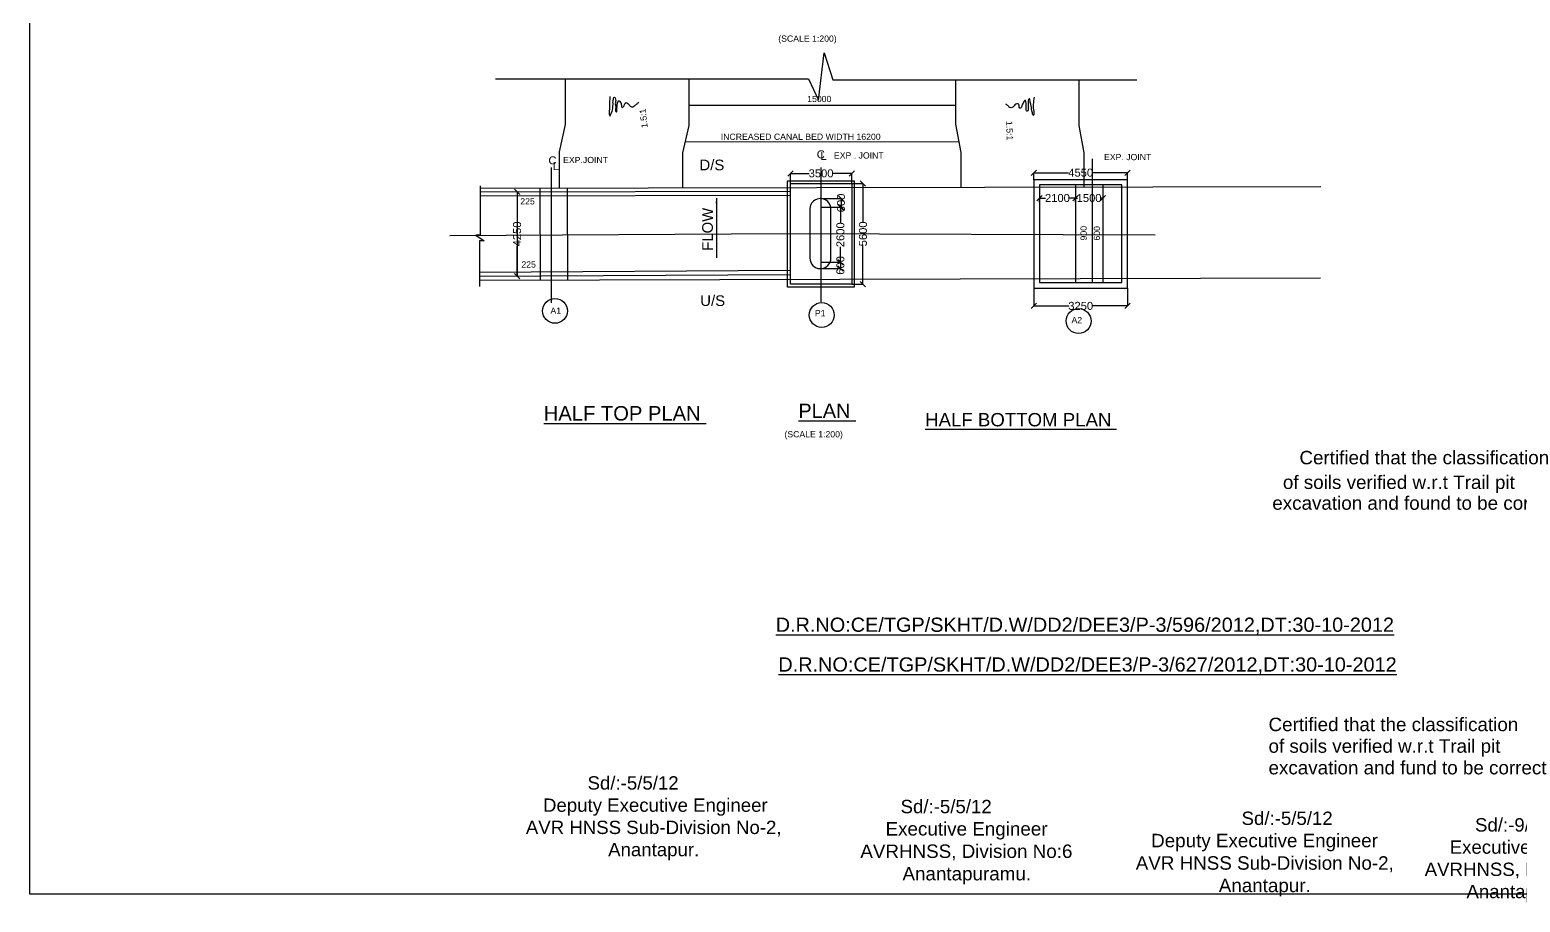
# Model space of a CAD drawing. Header units: inches. Extents: x -29196 to 101196, y -71293 to 26114.
# Drawn here: x -29196 to 54629, y -71293 to -22202 of the extents above; entities that cross this region are included whole.
import ezdxf
from ezdxf.enums import TextEntityAlignment as Align

# ---------------------------------------------------------------- set-up
doc = ezdxf.new("R2010")
doc.units = ezdxf.units.IN
doc.header["$LTSCALE"] = 15
doc.header["$MEASUREMENT"] = 0
doc.layers.get('0').update_dxf_attribs({"color": 50})
for name, color, linetype in [('DRAWING', 7, 'Continuous'), ('TEXT', 7, 'Continuous'), ('text1', 7, 'Continuous'), ('text2', 7, 'Continuous')]:
    doc.layers.add(name, color=color, linetype=linetype)
doc.styles.get("Standard").update_dxf_attribs({"font": 'arial.ttf', "height": 450})
doc.dimstyles.get("Standard").update_dxf_attribs({"dimtxt": 0.18, "dimasz": 0.18, "dimexe": 0.18, "dimexo": 0.0625, "dimgap": 0.09, "dimtad": 0, "dimtih": 1, "dimtoh": 1, "dimdec": 4, "dimzin": 0, "dimdsep": 46, "dimtxsty": 'Standard', "dimcen": 0.09, "dimadec": 0, "dimazin": 0, "dimtfac": 1, "dimtdec": 4, "dimtofl": 0, "dimtmove": 0, "dimatfit": 3, "dimfxl": 1, "dimtolj": 1, "dimtzin": 0, "dimarcsym": 0})

# ---------------------------------------------------------------- blocks, each defined once
blk = doc.blocks.new('_Oblique')
at = {"color": 0, "linetype": 'ByBlock', "lineweight": -2}
blk.add_line((-0.5, -0.5), (0.5, 0.5), dxfattribs=at)
blk = doc.blocks.new('*D23')
at = {"layer": 'Defpoints', "color": 0, "transparency": 16777216}
for p in [(15268, -31700), (15293, -32189), (16430, -32189)]:
    blk.add_point(p, dxfattribs=at)
at = {"layer": 'TEXT', "color": 0, "lineweight": -2, "transparency": 16777216}
for p, q in [((15268, -31700), (16430, -31700)), ((16430, -31700), (16430, -32189)), ((15293, -32189), (16430, -32189))]:
    blk.add_line(p, q, dxfattribs=at)
at = {"layer": 'TEXT', "color": 0, "lineweight": -2, "transparency": 16777216, "xscale": 300, "yscale": 300, "zscale": 300}
for p, rotation in [((16430, -31700), 90), ((16430, -32189), 270)]:
    blk.add_blockref('_Oblique', p, dxfattribs=dict(at, rotation=rotation))
at = {"layer": 'TEXT', "color": 0, "transparency": 16777216, "insert": (16430, -31944), "char_height": 450, "attachment_point": 5, "rotation": 90}
blk.add_mtext('\\A1;600', dxfattribs=at)
blk = doc.blocks.new('*D24')
at = {"layer": 'Defpoints', "color": 0, "transparency": 16777216}
for p in [(15293, -32189), (15293, -35282), (16396, -35282)]:
    blk.add_point(p, dxfattribs=at)
at = {"layer": 'TEXT', "color": 0, "lineweight": -2, "transparency": 16777216}
for p, q in [((15293, -32189), (16396, -32189)), ((16396, -32189), (16396, -33061)), ((16396, -35282), (16396, -34411)), ((15293, -35282), (16396, -35282))]:
    blk.add_line(p, q, dxfattribs=at)
at = {"layer": 'TEXT', "color": 0, "lineweight": -2, "transparency": 16777216, "xscale": 300, "yscale": 300, "zscale": 300}
for p, rotation in [((16396, -32189), 90), ((16396, -35282), 270)]:
    blk.add_blockref('_Oblique', p, dxfattribs=dict(at, rotation=rotation))
at = {"layer": 'TEXT', "color": 0, "transparency": 16777216, "insert": (16396, -33736), "char_height": 450, "attachment_point": 5, "rotation": 90}
blk.add_mtext('\\A1;2600', dxfattribs=at)
blk = doc.blocks.new('*D25')
at = {"layer": 'Defpoints', "color": 0, "transparency": 16777216}
for p in [(15269, -35640), (15293, -35282), (16396, -35640)]:
    blk.add_point(p, dxfattribs=at)
at = {"layer": 'TEXT', "color": 0, "lineweight": -2, "transparency": 16777216}
for p, q in [((15269, -35640), (16396, -35640)), ((15293, -35282), (16396, -35282)), ((16396, -35282), (16396, -35640))]:
    blk.add_line(p, q, dxfattribs=at)
at = {"layer": 'TEXT', "color": 0, "lineweight": -2, "transparency": 16777216, "xscale": 300, "yscale": 300, "zscale": 300}
for p, rotation in [((16396, -35282), 90), ((16396, -35640), 270)]:
    blk.add_blockref('_Oblique', p, dxfattribs=dict(at, rotation=rotation))
at = {"layer": 'TEXT', "color": 0, "transparency": 16777216, "insert": (16396, -35461), "char_height": 450, "attachment_point": 5, "rotation": 90}
blk.add_mtext('\\A1;600', dxfattribs=at)
blk = doc.blocks.new('*D26')
at = {"layer": 'Defpoints', "color": 0, "transparency": 16777216}
for p in [(17032, -30855), (17032, -36518), (17666, -36518)]:
    blk.add_point(p, dxfattribs=at)
at = {"layer": 'TEXT', "color": 0, "lineweight": -2, "transparency": 16777216}
for p, q in [((17032, -30855), (17667, -30855)), ((17666, -30855), (17666, -33015)), ((17666, -36518), (17666, -34358)), ((17032, -36518), (17667, -36518))]:
    blk.add_line(p, q, dxfattribs=at)
at = {"layer": 'TEXT', "color": 0, "lineweight": -2, "transparency": 16777216, "xscale": 300, "yscale": 300, "zscale": 300}
for p, rotation in [((17666, -30855), 90), ((17666, -36518), 270)]:
    blk.add_blockref('_Oblique', p, dxfattribs=dict(at, rotation=rotation))
at = {"layer": 'TEXT', "color": 0, "transparency": 16777216, "insert": (17666, -33686), "char_height": 450, "attachment_point": 5, "rotation": 90}
blk.add_mtext('\\A1;5600', dxfattribs=at)
blk = doc.blocks.new('*D27')
at = {"layer": 'Defpoints', "color": 0, "transparency": 16777216}
for p in [(13585, -30282), (13585, -30855), (17032, -30855)]:
    blk.add_point(p, dxfattribs=at)
at = {"layer": 'TEXT', "color": 0, "lineweight": -2, "transparency": 16777216}
for p, q in [((13585, -30855), (13585, -30282)), ((13585, -30282), (14637, -30282)), ((17032, -30282), (15979, -30282)), ((17032, -30855), (17032, -30282))]:
    blk.add_line(p, q, dxfattribs=at)
at = {"layer": 'TEXT', "color": 0, "lineweight": -2, "transparency": 16777216, "xscale": 300, "yscale": 300, "zscale": 300, "rotation": 180}
blk.add_blockref('_Oblique', (13585, -30282), dxfattribs=at)
at = {"layer": 'TEXT', "color": 0, "lineweight": -2, "transparency": 16777216, "xscale": 300, "yscale": 300, "zscale": 300}
blk.add_blockref('_Oblique', (17032, -30282), dxfattribs=at)
at = {"layer": 'TEXT', "color": 0, "transparency": 16777216, "insert": (15308, -30282), "char_height": 450, "attachment_point": 5}
blk.add_mtext('\\A1;3500', dxfattribs=at)
blk = doc.blocks.new('*D28')
at = {"layer": 'Defpoints', "color": 0, "transparency": 16777216}
for p in [(27278, -30640), (32544, -30243), (32544, -30640)]:
    blk.add_point(p, dxfattribs=at)
at = {"layer": 'TEXT', "color": 0, "lineweight": -2, "transparency": 16777216}
for p, q in [((27278, -30640), (27278, -30243)), ((27278, -30243), (29231, -30243)), ((32544, -30243), (30591, -30243)), ((32544, -30640), (32544, -30243))]:
    blk.add_line(p, q, dxfattribs=at)
at = {"layer": 'TEXT', "color": 0, "lineweight": -2, "transparency": 16777216, "xscale": 300, "yscale": 300, "zscale": 300, "rotation": 180}
blk.add_blockref('_Oblique', (27278, -30243), dxfattribs=at)
at = {"layer": 'TEXT', "color": 0, "lineweight": -2, "transparency": 16777216, "xscale": 300, "yscale": 300, "zscale": 300}
blk.add_blockref('_Oblique', (32544, -30243), dxfattribs=at)
at = {"layer": 'TEXT', "color": 0, "transparency": 16777216, "insert": (29911, -30243), "char_height": 450, "attachment_point": 5}
blk.add_mtext('\\A1;4550', dxfattribs=at)
blk = doc.blocks.new('*D29')
at = {"layer": 'Defpoints', "color": 0, "transparency": 16777216}
for p in [(29617, -31669), (27585, -31898), (29617, -31898)]:
    blk.add_point(p, dxfattribs=at)
at = {"layer": 'TEXT', "color": 0, "lineweight": -2, "transparency": 16777216}
for p, q in [((27585, -31898), (27585, -31669)), ((27585, -31669), (27926, -31669)), ((29617, -31669), (29276, -31669)), ((29617, -31898), (29617, -31669))]:
    blk.add_line(p, q, dxfattribs=at)
at = {"layer": 'TEXT', "color": 0, "lineweight": -2, "transparency": 16777216, "xscale": 300, "yscale": 300, "zscale": 300, "rotation": 180}
blk.add_blockref('_Oblique', (27585, -31669), dxfattribs=at)
at = {"layer": 'TEXT', "color": 0, "lineweight": -2, "transparency": 16777216, "xscale": 300, "yscale": 300, "zscale": 300}
blk.add_blockref('_Oblique', (29617, -31669), dxfattribs=at)
at = {"layer": 'TEXT', "color": 0, "transparency": 16777216, "insert": (28601, -31669), "char_height": 450, "attachment_point": 5}
blk.add_mtext('\\A1;2100', dxfattribs=at)
blk = doc.blocks.new('*D30')
at = {"layer": 'Defpoints', "color": 0, "transparency": 16777216}
for p in [(29617, -31669), (31146, -31669), (31146, -31669)]:
    blk.add_point(p, dxfattribs=at)
at = {"layer": 'TEXT', "color": 0, "lineweight": -2, "transparency": 16777216}
for p, q in [((29617, -31669), (29617, -31669)), ((29617, -31669), (29731, -31669)), ((31146, -31669), (31032, -31669)), ((31146, -31669), (31146, -31669))]:
    blk.add_line(p, q, dxfattribs=at)
at = {"layer": 'TEXT', "color": 0, "lineweight": -2, "transparency": 16777216, "xscale": 300, "yscale": 300, "zscale": 300, "rotation": 180}
blk.add_blockref('_Oblique', (29617, -31669), dxfattribs=at)
at = {"layer": 'TEXT', "color": 0, "lineweight": -2, "transparency": 16777216, "xscale": 300, "yscale": 300, "zscale": 300}
blk.add_blockref('_Oblique', (31146, -31669), dxfattribs=at)
at = {"layer": 'TEXT', "color": 0, "transparency": 16777216, "insert": (30382, -31669), "char_height": 450, "attachment_point": 5}
blk.add_mtext('\\A1;1500', dxfattribs=at)
blk = doc.blocks.new('*D31')
at = {"layer": 'Defpoints', "color": 0, "transparency": 16777216}
for p in [(27278, -36747), (32544, -36747), (32544, -37740)]:
    blk.add_point(p, dxfattribs=at)
at = {"layer": 'TEXT', "color": 0, "lineweight": -2, "transparency": 16777216}
for p, q in [((27278, -36747), (27278, -37740)), ((32544, -36747), (32544, -37740)), ((27278, -37740), (29240, -37740)), ((32544, -37740), (30582, -37740))]:
    blk.add_line(p, q, dxfattribs=at)
at = {"layer": 'TEXT', "color": 0, "lineweight": -2, "transparency": 16777216, "xscale": 300, "yscale": 300, "zscale": 300, "rotation": 180}
blk.add_blockref('_Oblique', (27278, -37740), dxfattribs=at)
at = {"layer": 'TEXT', "color": 0, "lineweight": -2, "transparency": 16777216, "xscale": 300, "yscale": 300, "zscale": 300}
blk.add_blockref('_Oblique', (32544, -37740), dxfattribs=at)
at = {"layer": 'TEXT', "color": 0, "transparency": 16777216, "insert": (29911, -37740), "char_height": 450, "attachment_point": 5}
blk.add_mtext('\\A1;3250', dxfattribs=at)
blk = doc.blocks.new('*D34')
at = {"layer": 'Defpoints', "color": 0, "transparency": 16777216}
for p in [(-1785, -31320), (-1789, -36057), (-1787, -36057)]:
    blk.add_point(p, dxfattribs=at)
at = {"layer": 'TEXT', "color": 0, "lineweight": -2, "transparency": 16777216}
for p, q in [((-1785, -31320), (-1789, -31320)), ((-1789, -31320), (-1789, -33008)), ((-1789, -36057), (-1789, -34369)), ((-1787, -36057), (-1789, -36057))]:
    blk.add_line(p, q, dxfattribs=at)
at = {"layer": 'TEXT', "color": 0, "lineweight": -2, "transparency": 16777216, "xscale": 300, "yscale": 300, "zscale": 300}
for p, rotation in [((-1789, -31320), 90), ((-1789, -36057), 270)]:
    blk.add_blockref('_Oblique', p, dxfattribs=dict(at, rotation=rotation))
at = {"layer": 'TEXT', "color": 0, "transparency": 16777216, "insert": (-1789, -33689), "char_height": 450, "attachment_point": 5, "rotation": 90}
blk.add_mtext('\\A1;4250', dxfattribs=at)

msp = doc.modelspace()

# ---------------------------------------------------------------- linework, layer by layer
at = {"color": 0}
for points in [[(-3011.5, -24953.8), (14606.4, -24953.8), (15158.4, -26169.4), (15478.8, -23499.4), (15969.5, -25018.3), (33059.8, -25018.3)], [(915.7, -24953.8), (915.7, -27527.3), (583.2, -29065.2), (583.2, -31087.9)], [(7861, -24953.8), (7861, -27594.9), (7522.3, -29126.5), (7522.3, -31093.7)], [(22861, -25018.3), (22861, -27505), (23159.5, -29111), (23159.5, -31088.3)], [(29796.6, -25018.3), (29796.6, -27578), (30088.7, -29122.3), (30088.7, -31073.4)], [(22861, -26459.5), (7861, -26459.5)], [(7661.1, -28499.1), (23045.2, -28495.9)], [(148.3, -37571.9), (148.3, -29943.3)], [(15293.2, -29954.8), (15293.2, -37500.7)], [(30546.6, -29456.3), (30546.6, -36422)], [(-3867.2, -30976.2), (-3867.2, -33758.5), (-4113.2, -33758.5), (-3646.5, -34083), (-3900.3, -34083), (-3900.3, -36639.9)], [(29617, -30925.9), (29617, -36422)], [(31146, -30925.9), (31146, -36422)], [(-3867.2, -31121.4), (43420.2, -31020.8)], [(-3867.2, -31324.1), (13584.5, -31287)], [(-3867.2, -31546.9), (13584.5, -31509.7)], [(-1785.4, -31319.7), (-1787.3, -36057.4)], [(-471.7, -36286.5), (-482.7, -31114.2)], [(1035.7, -31111), (1049.7, -36282.4)], [(-5579.9, -33768), (13426.2, -33662.4), (34094.2, -33743.3)], [(-3900.3, -35835.7), (13559.7, -35732.8)], [(-3900.3, -36069.8), (13559.7, -35966.9)], [(-3900.3, -36295.8), (43400.8, -36168)]]:
    msp.add_lwpolyline(points, dxfattribs=at)
for points in [[(13426.2, -30693.3), (17169, -30693.3), (17169, -36684.2), (13426.2, -36684.2)], [(13584.5, -30854.8), (17032, -30854.8), (17032, -36517.7), (13584.5, -36517.7)], [(27278, -36747.3), (32543.9, -36747.3), (32543.9, -30639.6), (27278, -30639.6)], [(32229.8, -30925.9), (27585.1, -30925.9), (27585.1, -36422), (32229.8, -36422)]]:
    msp.add_lwpolyline(points, close=True, dxfattribs=at)
msp.add_lwpolyline([(14676.4, -32331.7), (14676.4, -35048.3, 1), (15860.8, -35048.3), (15860.8, -32292.4, 1.0337496), (14676.4, -32331.7, -0.0331987)], format="xyb", dxfattribs=at)
for points in [[(3424.1, -25952.9), (3399.8, -26637.5), (3440.3, -27038.6), (3505.2, -26917.1), (3606.6, -26386.4), (3614.7, -26159.5), (3683.6, -25993.4), (3748.5, -26098.7), (3736.3, -26366.1), (3756.6, -26613.2), (3752.5, -26771.2), (3805.2, -26828), (3829.5, -26714.5), (3833.6, -26475.5), (3874.1, -26272.9), (3918.7, -26191.9), (3987.7, -26236.5), (4080.9, -26447.1), (4101.2, -26552.5), (4137.7, -26593), (4186.3, -26544.4), (4255.2, -26410.7), (4336.3, -26297.2), (4437.7, -26349.9), (4579.6, -26495.7), (4652.5, -26544.4), (4774.2, -26503.8), (4920.1, -26394.5), (5062, -26281)], [(27290.4, -25987.6), (27265.6, -26806.7), (27269.1, -26980.4), (27247.8, -27012.3), (27191.1, -26877.6), (27120.1, -26487.6), (27077.5, -26271.3), (27056.2, -26140.1), (27031.4, -26072.7), (26981.7, -26115.3), (26953.3, -26271.3), (26960.4, -26537.2), (26907.2, -26785.4), (26868.2, -26760.6), (26846.9, -26547.8), (26822.1, -26253.6), (26797.2, -26168.5), (26733.4, -26225.2), (26626.9, -26437.9), (26580.8, -26547.8), (26516.9, -26625.8), (26456.6, -26562), (26414, -26377.6), (26360.8, -26367), (26265, -26381.2), (26165.7, -26473.4), (26101.8, -26551.4), (25991.8, -26586.8), (25910.2, -26565.6), (25842.8, -26498.2), (25775.4, -26441.5), (25704.4, -26377.6)]]:
    msp.add_spline(points, degree=3, dxfattribs=at)
at = {"layer": 'TEXT', "color": 0}
for centre in [(342.3, -38017.9), (15346.7, -38251.6), (29791.5, -38594.1)]:
    msp.add_circle(centre, 699.9, dxfattribs=at)
at = {"layer": 'text2', "color": 0}
msp.add_lwpolyline([(-29195.8, 26114.5), (101196.1, 26114.5), (101196.1, -70836.3), (-29195.8, -70836.3)], close=True, dxfattribs=at)

# ---------------------------------------------------------------- texts
at = {"layer": 'DRAWING', "color": 0}
for s, height, p in [('(SCALE 1:200)', 350, (12899.5, -22873.4)), ('15000', 350, (14527.8, -26270.2)), ('INCREASED CANAL BED WIDTH 16200', 350, (9665.7, -28394.5)), ('EXP . JOINT ', 350, (16030.3, -29448.2)), ('EXP. JOINT ', 350, (31219.7, -29538)), ('EXP.JOINT ', 350, (798.6, -29702.5)), ('D/S ', 600, (8468.4, -30107.5)), ('225', 350, (-1610.5, -32028.8)), ('225', 350, (-1548.2, -35581)), ('U/S', 600, (8512.9, -37743.4)), ('A1', 350, (85.3, -38183.5)), ('P1', 350, (14958.6, -38323.6)), ('A2', 350, (29393.9, -38710.7))]:
    msp.add_text(s, height=height, dxfattribs=at).set_placement(p)
for s, height, rotation, p in [('1.5:1', 350, 96.544029, (5559.1, -27704)), ('1.5:1', 350, 272.095511, (25714.8, -27337.5)), ('FLOW', 600, 90, (9222.4, -34637.3)), ('900', 350, 90, (30248.3, -34054.8)), ('600', 350, 90, (30994.3, -34062.2))]:
    msp.add_text(s, height=height, rotation=rotation, dxfattribs=at).set_placement(p)
at = {"layer": 'TEXT'}
for s, p in [('C', (-25.4, -29774.6)), ('C', (15065.7, -29435.8)), ('L', (15266.4, -29526.1)), ('L', (213.1, -30096.6))]:
    msp.add_text(s, height=450, dxfattribs=at).set_placement(p)
at = {"layer": 'TEXT', "color": 0}
msp.add_text('%%UHALF BOTTOM PLAN ', height=750, dxfattribs=at).set_placement((21159.7, -44516.2))
at = {"layer": 'TEXT', "color": 0, "char_height": 750, "attachment_point": 1}
for s, insert, width in [('\\A1;^I  Sd/:-5/5/12\\P\\pi786.42; Deputy Executive Engineer  \\P\\pi113.93;AVR HNSS Sub-Division No-2, \\P\\pi4740.8;Anantapur.', (-1409.5, -64206), 14516.737), ('^I  Sd/:-5/5/12 \\P\\pi2737.2;{\\H1.0093x;Executive Engineer  \\P\\pi1317.7;AVRHNSS, Division No:6 \\P\\pi3688.8;Anantapuramu.}', (16198, -65534), 14516.737), ('^I^ISd/:-5/5/12 {\\H1.0093x;\\P\\pi913.93;Deputy Executive Engineer  \\P\\pi47.484;AVR HNSS Sub-Division No-2, \\P\\pi4717.4;Anantapur.}', (32958.9, -66195.4), 14516.737), ('^I^I  Sd/:-9/5/12 \\P\\pi5158.9;Executive Engineer  \\P\\pi3752.6;AVRHNSS, Division No:6 \\P\\pi6101.8;Anantapuramu.', (45505.5, -66566.1), 19276.944)]:
    msp.add_mtext(s, dxfattribs=dict(at, insert=insert, width=width))
at = {"layer": 'text1', "color": 0}
for s, height, p in [('%%UHALF TOP PLAN ', 811.977, (-288.4, -44188.2)), ('%%UPLAN ', 803.21, (14029.5, -44040.8)), ('(SCALE 1:200)', 350, (13246, -45134.7)), ('%%UD.R.NO:CE/TGP/SKHT/D.W/DD2/DEE3/P-3/596/2012,DT:30-10-2012', 800, (12755.2, -56078.8)), ('%%UD.R.NO:CE/TGP/SKHT/D.W/DD2/DEE3/P-3/627/2012,DT:30-10-2012', 800, (12904.6, -58316.7)), ('Certified that the classification ', 756.946, (40474.6, -61667.8)), ('of soils verified w.r.t Trail pit ', 756.946, (40474.6, -62883.8)), ('excavation and fund to be correct ', 756.946, (40474.6, -64099.8))]:
    msp.add_text(s, height=height, dxfattribs=at).set_placement(p)
for s, p in [('Certified that the classification ', (56552.3, -46652.5)), ('of soils verified w.r.t Trail pit ', (54620.6, -48040.5)), ('excavation and found to be correct ', (57204.6, -49209.4))]:
    msp.add_text(s, height=756.946, dxfattribs=at).set_placement(p, align=Align.RIGHT)

# ---------------------------------------------------------------- dimensions: what is measured, and where the dimension line sits
at = {"layer": 'TEXT', "color": 0}
for base, p1, p2, text, picture, middle in [((13584.5, -30282.1), (17032, -30854.8), (13584.5, -30854.8), '3500', '*D27', (15308.2, -30282.1)), ((32543.9, -30243.3), (27278, -30639.6), (32543.9, -30639.6), '4550', '*D28', (29910.9, -30243.3)), ((29617, -31668.8), (27585.1, -31897.7), (29617, -31897.7), '2100', '*D29', (28601.1, -31668.8)), ((31146, -31668.8), (29617, -31668.8), (31146, -31668.8), '1500', '*D30', (30381.5, -31668.8)), ((32543.9, -37739.6), (27278, -36747.3), (32543.9, -36747.3), '3250', '*D31', (29910.9, -37739.6))]:
    dim = msp.add_linear_dim(base=base, p1=p1, p2=p2, text=text, dimstyle='Standard', override={"dimtxt": 450, "dimasz": 300, "dimtih": 0, "dimtoh": 0, "dimdec": 0, "dimzin": 2, "dimblk": 'Oblique', "dimtdec": 0}, dxfattribs=at)
    dim.commit()
    dim.dimension.update_dxf_attribs({"geometry": picture, "text_midpoint": middle})
for base, p1, p2, text, picture, middle in [((17666.4, -36517.7), (17032, -30854.8), (17032, -36517.7), '5600', '*D26', (17666.4, -33686.3)), ((16396.1, -35282.3), (15293.2, -32188.9), (15293.2, -35282.3), '2600', '*D24', (16396.1, -33735.6))]:
    dim = msp.add_linear_dim(base=base, p1=p1, p2=p2, angle=90, text=text, dimstyle='Standard', override={"dimtxt": 450, "dimasz": 300, "dimtih": 0, "dimtoh": 0, "dimdec": 0, "dimzin": 2, "dimblk": 'Oblique', "dimtdec": 0}, dxfattribs=at)
    dim.commit()
    dim.dimension.update_dxf_attribs({"geometry": picture, "text_midpoint": middle})
at = {"layer": 'TEXT'}
dim = msp.add_linear_dim(base=(-1788.7, -36057.4), p1=(-1785.4, -31319.7), p2=(-1787.3, -36057.4), angle=90, text='4250', dimstyle='Standard', override={"dimtxt": 450, "dimasz": 300, "dimtih": 0, "dimtoh": 0, "dimdec": 0, "dimzin": 2, "dimblk": 'Oblique', "dimtdec": 0}, dxfattribs=at)
dim.commit()
dim.dimension.update_dxf_attribs({"geometry": '*D34', "text_midpoint": (-1788.7, -33688.5)})
at = {"layer": 'TEXT', "color": 0}
for base, p1, p2, picture, middle in [((16429.9, -32188.9), (15268, -31699.6), (15293.2, -32188.9), '*D23', (16429.9, -31944.3)), ((16396.1, -35640.5), (15293.2, -35282.3), (15268.6, -35640.5), '*D25', (16396.1, -35461.4))]:
    dim = msp.add_linear_dim(base=base, p1=p1, p2=p2, angle=90, text='600', dimstyle='Standard', override={"dimtxt": 450, "dimasz": 300, "dimtih": 0, "dimtoh": 0, "dimdec": 0, "dimzin": 2, "dimblk": 'Oblique', "dimtdec": 0}, dxfattribs=at)
    dim.commit()
    dim.dimension.update_dxf_attribs({"geometry": picture, "text_midpoint": middle, "dimtype": 160})

# ---------------------------------------------------------------- leaders
msp.add_leader([(9420.6, -31668.5), (9420.6, -35039.9)], dimstyle='Standard', override={"dimtxt": 450, "dimasz": 300, "dimgap": 0.09, "dimtad": 0, "dimtih": 0, "dimtoh": 0, "dimdec": 0, "dimzin": 2, "dimtdec": 0}, dxfattribs=at)

doc.saveas('drawing.dxf')
